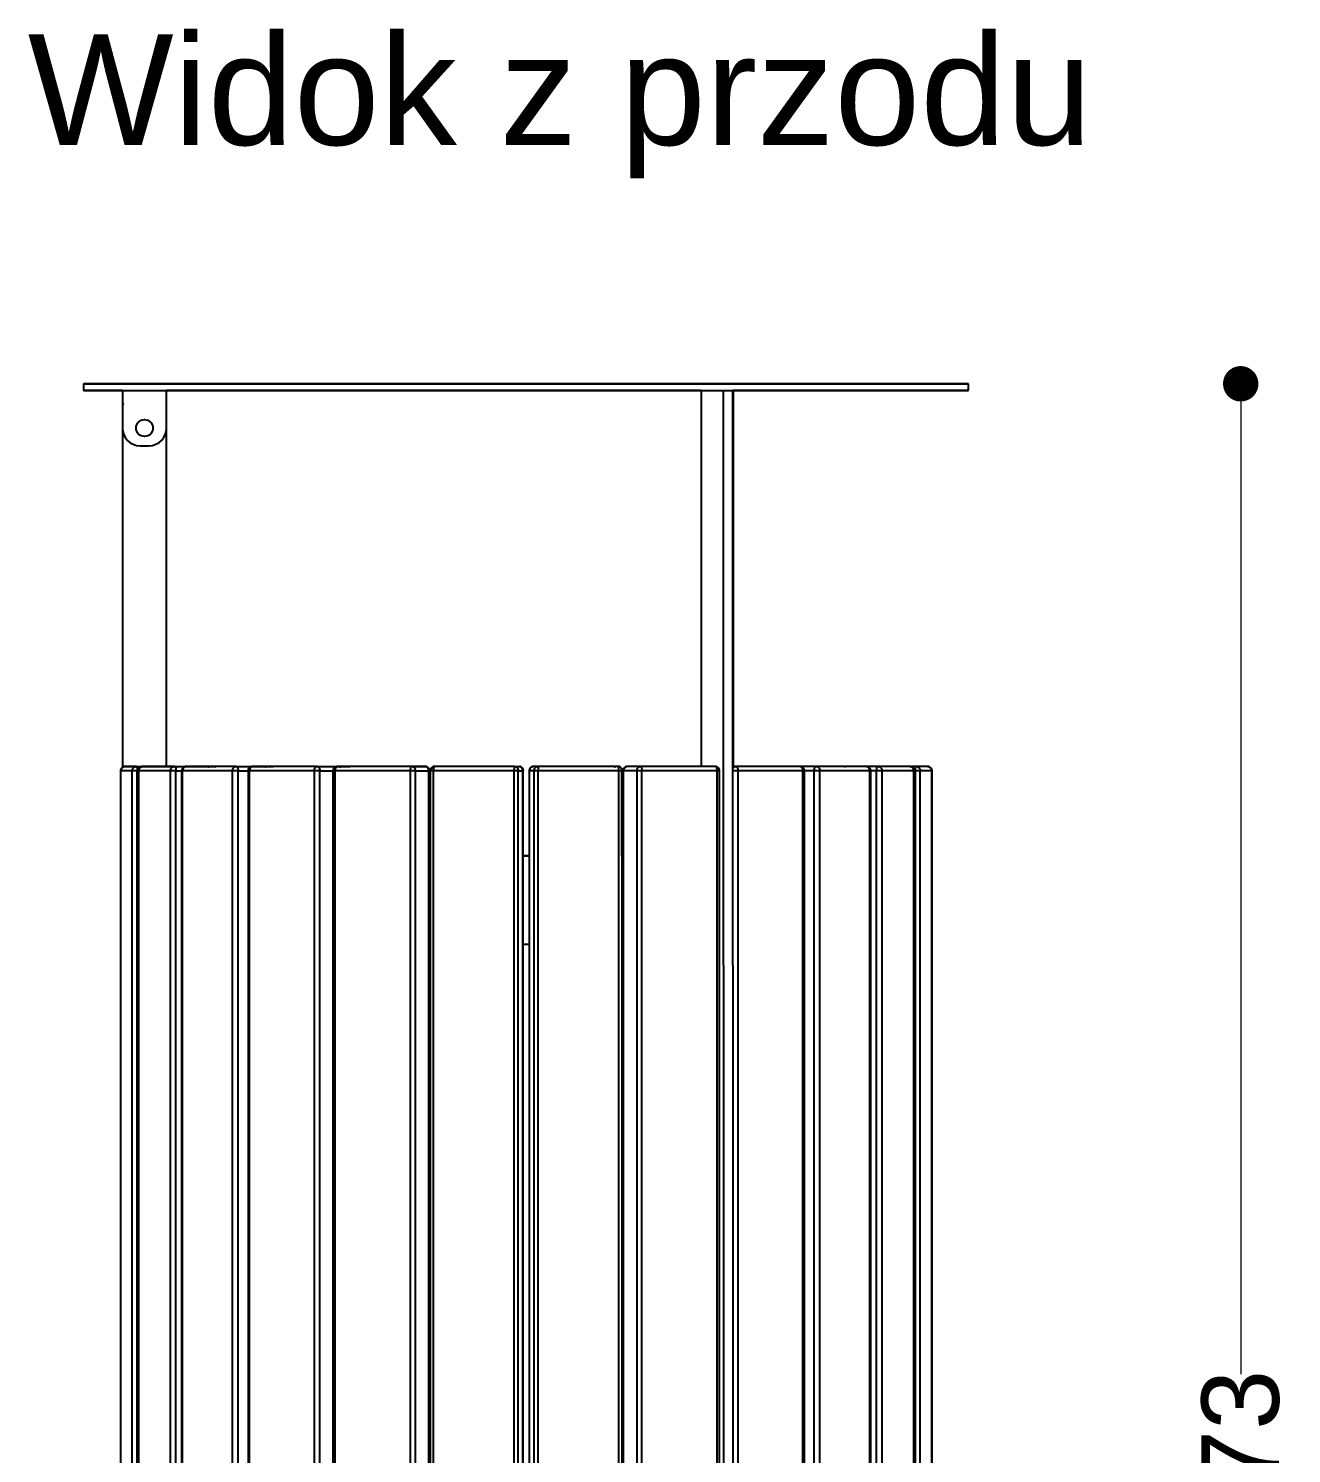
# Model space of a CAD drawing. Header units: millimetres. Extents: x 10366 to 13995, y 24552 to 29685.
# Drawn here: x 11077 to 11648, y 27432 to 28076 of the extents above; entities that cross this region are included whole.
import ezdxf

# ---------------------------------------------------------------- set-up
doc = ezdxf.new("R2010")
doc.units = ezdxf.units.MM
doc.header["$LTSCALE"] = 3
doc.layers.add('Default', color=7, linetype='Continuous')
doc.styles.get("Standard").update_dxf_attribs({"font": 'arial.ttf'})
doc.dimstyles.new('MATEUSZ', dxfattribs={"dimtxt": 35, "dimasz": 16, "dimexe": 0.18, "dimexo": 0.0625, "dimgap": 0.09, "dimtad": 0, "dimdec": 0, "dimdsep": 46, "dimtxsty": 'Standard', "dimblk": 'DOT', "dimcen": 0.09, "dimse1": 1, "dimse2": 1, "dimadec": 0, "dimazin": 0, "dimtfac": 1, "dimtdec": 0, "dimtofl": 0, "dimtmove": 0, "dimatfit": 3, "dimfxl": 1, "dimtolj": 1, "dimtzin": 0, "dimlwd": 9, "dimlwe": 9, "dimarcsym": 0})

# ---------------------------------------------------------------- blocks, each defined once
blk = doc.blocks.new('_Dot')
at = {"color": 0, "linetype": 'ByBlock', "lineweight": -2}
blk.add_line((-0.5, 0), (-1, 0), dxfattribs=at)
at = {"color": 0, "linetype": 'ByBlock', "const_width": 0.5}
blk.add_lwpolyline([(-0.25, 0, 1), (0.25, 0, 1)], format="xyb", close=True, dxfattribs=at)
blk = doc.blocks.new('*D22')
at = {"color": 0, "lineweight": 9, "transparency": 16777216}
for p, q in [((11117.63, 26810.55), (11262.13, 26810.55)), ((11485.43, 26810.55), (11340.93, 26810.55))]:
    blk.add_line(p, q, dxfattribs=at)
at = {"layer": 'Defpoints', "color": 0, "transparency": 16777216}
for p in [(11101.63, 27915.36), (11501.43, 27915.36), (11501.43, 26810.55)]:
    blk.add_point(p, dxfattribs=at)
at = {"color": 0, "lineweight": 9, "transparency": 16777216, "xscale": 16, "yscale": 16, "zscale": 16, "rotation": 180}
blk.add_blockref('_Dot', (11101.63, 26810.55), dxfattribs=at)
at = {"color": 0, "lineweight": 9, "transparency": 16777216, "xscale": 16, "yscale": 16, "zscale": 16}
blk.add_blockref('_Dot', (11501.43, 26810.55), dxfattribs=at)
at = {"color": 0, "transparency": 16777216, "insert": (11301.53, 26810.55), "char_height": 35, "attachment_point": 5}
blk.add_mtext('\\A1;400', dxfattribs=at)
blk = doc.blocks.new('*D23')
at = {"color": 0, "lineweight": 9, "transparency": 16777216}
for p, q in [((11624.8, 27899.36), (11624.8, 27467.61)), ((11624.8, 26958.36), (11624.8, 27390.1))]:
    blk.add_line(p, q, dxfattribs=at)
at = {"layer": 'Defpoints', "color": 0, "transparency": 16777216}
for p in [(11501.63, 27915.36), (11426.69, 26942.36), (11624.8, 26942.36)]:
    blk.add_point(p, dxfattribs=at)
at = {"color": 0, "lineweight": 9, "transparency": 16777216, "xscale": 16, "yscale": 16, "zscale": 16}
for p, rotation in [((11624.8, 27915.36), 90), ((11624.8, 26942.36), 270)]:
    blk.add_blockref('_Dot', p, dxfattribs=dict(at, rotation=rotation))
at = {"color": 0, "transparency": 16777216, "insert": (11624.8, 27428.86), "char_height": 35, "attachment_point": 5, "rotation": 90}
blk.add_mtext('\\A1;973', dxfattribs=at)

msp = doc.modelspace()

# ---------------------------------------------------------------- linework, layer by layer
at = {"layer": 'Default'}
for p, q in [((11101.63, 27912.36), (11101.63, 27915.36)), ((11501.63, 27912.36), (11501.63, 27915.36)), ((11119.02, 27912.36), (11119.02, 27895.36)), ((11139.02, 27895.36), (11139.02, 27912.36)), ((11139.02, 27742.36), (11139.02, 27912.36)), ((11380.83, 27912.36), (11380.83, 27742.36)), ((11390.83, 27652.36), (11390.83, 27912.36)), ((11395.16, 27652.36), (11395.16, 27912.36)), ((11395.37, 27742.32), (11395.37, 27912.36)), ((11119.02, 27904.36), (11119.02, 27741.91)), ((11127.02, 27887.36), (11131.02, 27887.36)), ((11118.27, 27144.36), (11118.27, 27740.36)), ((11118.28, 27144.36), (11118.28, 27740.36)), ((11123.48, 27740.36), (11118.28, 27740.36)), ((11125.46, 27742.36), (11120.26, 27742.36)), ((11120.26, 27742.36), (11136.1, 27742.36)), ((11123.48, 27144.36), (11123.48, 27740.36)), ((11125.46, 27742.36), (11141.3, 27742.36)), ((11125.69, 27144.36), (11125.69, 27740.36)), ((11125.69, 27740.36), (11126.52, 27740.36)), ((11126.28, 27144.36), (11126.28, 27740.36)), ((11126.39, 27144.36), (11126.39, 27740.36)), ((11140.77, 27740.36), (11126.39, 27740.36)), ((11128.23, 27742.36), (11142.95, 27742.36)), ((11142.61, 27742.36), (11128.23, 27742.36)), ((11140.77, 27144.36), (11140.77, 27740.36)), ((11142.61, 27742.36), (11157.33, 27742.36)), ((11143.23, 27740.36), (11146.35, 27740.36)), ((11143.23, 27144.36), (11143.23, 27740.36)), ((11145.97, 27144.36), (11145.97, 27740.36)), ((11146.25, 27144.36), (11146.25, 27740.36)), ((11168.85, 27740.36), (11146.25, 27740.36)), ((11147.83, 27742.36), (11160.46, 27742.36)), ((11170.43, 27742.36), (11147.83, 27742.36)), ((11168.85, 27144.36), (11168.85, 27740.36)), ((11170.43, 27742.36), (11183.06, 27742.36)), ((11171.41, 27740.36), (11176.55, 27740.36)), ((11171.41, 27144.36), (11171.41, 27740.36)), ((11176, 27144.36), (11176, 27740.36)), ((11176.55, 27144.36), (11176.55, 27740.36)), ((11205.85, 27740.36), (11176.55, 27740.36)), ((11177.76, 27742.36), (11187.44, 27742.36)), ((11207.06, 27742.36), (11177.76, 27742.36)), ((11205.85, 27144.36), (11205.85, 27740.36)), ((11207.06, 27742.36), (11216.74, 27742.36)), ((11208.34, 27740.36), (11214.7, 27740.36)), ((11208.34, 27144.36), (11208.34, 27740.36)), ((11214.35, 27144.36), (11214.35, 27740.36)), ((11215.25, 27144.36), (11215.25, 27740.36)), ((11249.29, 27740.36), (11215.25, 27740.36)), ((11216.01, 27742.36), (11222.09, 27742.36)), ((11250.05, 27742.36), (11216.01, 27742.36)), ((11256.13, 27742.36), (11222.09, 27742.36)), ((11249.29, 27144.36), (11249.29, 27740.36)), ((11250.05, 27742.36), (11256.13, 27742.36)), ((11251.53, 27740.36), (11257.61, 27740.36)), ((11251.53, 27144.36), (11251.53, 27740.36)), ((11257.61, 27144.36), (11257.61, 27740.36)), ((11257.79, 27740.36), (11257.79, 27144.36)), ((11258.4, 27144.36), (11258.4, 27740.36)), ((11296.24, 27740.36), (11259.75, 27740.36)), ((11259.75, 27144.36), (11259.75, 27740.36)), ((11296.5, 27742.36), (11260.01, 27742.36)), ((11296.24, 27144.36), (11296.24, 27740.36)), ((11296.5, 27742.36), (11298.57, 27742.36)), ((11298.09, 27740.36), (11300.16, 27740.36)), ((11298.09, 27144.36), (11298.09, 27740.36)), ((11300.16, 27144.36), (11300.16, 27740.36)), ((11300.18, 27740.36), (11300.18, 27144.36)), ((11303.13, 27144.36), (11303.13, 27740.36)), ((11303.15, 27144.36), (11303.15, 27740.36)), ((11305.22, 27740.36), (11303.15, 27740.36)), ((11303.2, 27701.88), (11303.2, 27740.36)), ((11306.81, 27742.36), (11304.74, 27742.36)), ((11341.23, 27742.36), (11304.74, 27742.36)), ((11305.22, 27144.36), (11305.22, 27740.36)), ((11343.3, 27742.36), (11306.81, 27742.36)), ((11307.07, 27144.36), (11307.07, 27740.36)), ((11343.56, 27740.36), (11307.07, 27740.36)), ((11343.56, 27144.36), (11343.56, 27740.36)), ((11344.91, 27740.36), (11344.91, 27144.36)), ((11344.96, 27701.88), (11344.96, 27740.36)), ((11344.98, 27740.36), (11344.98, 27701.69)), ((11345.52, 27144.36), (11345.52, 27740.36)), ((11351.78, 27740.36), (11345.71, 27740.36)), ((11345.71, 27144.36), (11345.71, 27740.36)), ((11381.23, 27742.36), (11347.19, 27742.36)), ((11353.26, 27742.36), (11347.19, 27742.36)), ((11351.78, 27144.36), (11351.78, 27740.36)), ((11387.3, 27742.36), (11353.26, 27742.36)), ((11388.06, 27740.36), (11354.02, 27740.36)), ((11354.02, 27144.36), (11354.02, 27740.36)), ((11387.3, 27742.36), (11381.23, 27742.36)), ((11388.06, 27144.36), (11388.06, 27740.36)), ((11388.97, 27740.36), (11388.97, 27144.36)), ((11396.25, 27742.36), (11395.16, 27742.36)), ((11425.57, 27742.36), (11396.25, 27742.36)), ((11397.46, 27144.36), (11397.46, 27740.36)), ((11426.78, 27740.36), (11397.46, 27740.36)), ((11425.57, 27742.36), (11415.89, 27742.36)), ((11432.9, 27742.36), (11420.28, 27742.36)), ((11426.78, 27144.36), (11426.78, 27740.36)), ((11431.92, 27740.36), (11427.08, 27740.36)), ((11427.32, 27740.36), (11427.32, 27144.36)), ((11431.92, 27144.36), (11431.92, 27740.36)), ((11455.51, 27742.36), (11432.9, 27742.36)), ((11434.48, 27144.36), (11434.48, 27740.36)), ((11457.09, 27740.36), (11434.48, 27740.36)), ((11455.51, 27742.36), (11442.89, 27742.36)), ((11460.74, 27742.36), (11446.02, 27742.36)), ((11457.09, 27144.36), (11457.09, 27740.36)), ((11460.11, 27740.36), (11457.09, 27740.36)), ((11457.37, 27740.36), (11457.37, 27144.36)), ((11460.11, 27144.36), (11460.11, 27740.36)), ((11475.14, 27742.36), (11460.41, 27742.36)), ((11475.14, 27742.36), (11460.74, 27742.36)), ((11477.91, 27742.36), (11462.07, 27742.36)), ((11462.58, 27144.36), (11462.58, 27740.36)), ((11476.98, 27740.36), (11462.58, 27740.36)), ((11483.12, 27742.36), (11467.28, 27742.36)), ((11477.68, 27740.36), (11476.75, 27740.36)), ((11476.98, 27144.36), (11476.98, 27740.36)), ((11477.08, 27740.36), (11477.08, 27144.36)), ((11477.68, 27144.36), (11477.68, 27740.36)), ((11483.12, 27742.36), (11477.91, 27742.36)), ((11479.89, 27144.36), (11479.89, 27740.36)), ((11485.1, 27740.36), (11479.89, 27740.36)), ((11485.1, 27144.36), (11485.1, 27740.36)), ((11485.11, 27740.36), (11485.11, 27144.36)), ((11390.83, 27652.36), (11390.83, 27142.36)), ((11395.16, 27652.36), (11395.16, 27142.36))]:
    msp.add_line(p, q, dxfattribs=at)
msp.add_polyline3d([(11501.63, 27915.36, 0), (11501.63, 27915.36, 0), (11501.63, 27915.36, 0), (11501.63, 27915.36, 0), (11501.63, 27915.36, 0), (11501.63, 27915.36, 0), (11501.63, 27915.36, 0), (11501.63, 27915.36, 0), (11501.63, 27915.36, 0), (11501.61, 27915.36, 0), (11501.55, 27915.36, 0), (11501.29, 27915.36, 0), (11500.23, 27915.36, 0), (11495.8, 27915.36, 0), (11476.98, 27915.36, 0), (11131.88, 27915.36, 0), (11102.55, 27915.36, 0), (11101.81, 27915.36, 0), (11101.66, 27915.36, 0), (11101.64, 27915.36, 0), (11101.63, 27915.36, 0), (11101.63, 27915.36, 0), (11101.63, 27915.36, 0), (11101.63, 27915.36, 0), (11101.63, 27915.36, 0), (11101.63, 27915.36, 0), (11101.63, 27915.36, 0), (11101.63, 27915.36, 0), (11101.64, 27915.36, 0), (11101.64, 27915.36, 0), (11101.64, 27915.36, 0), (11101.66, 27915.36, 0), (11101.72, 27915.36, 0), (11101.98, 27915.36, 0), (11103.04, 27915.36, 0), (11107.47, 27915.36, 0), (11126.29, 27915.36, 0), (11296.81, 27915.36, 0), (11441.05, 27915.36, 0), (11487.09, 27915.36, 0), (11498.18, 27915.36, 0), (11500.8, 27915.36, 0), (11501.43, 27915.36, 0), (11501.58, 27915.36, 0), (11501.62, 27915.36, 0), (11501.63, 27915.36, 0), (11501.63, 27915.36, 0), (11501.63, 27915.36, 0), (11501.63, 27915.36, 0), (11501.63, 27915.36, 0), (11501.63, 27915.36, 0), (11501.63, 27915.36, 0), (11501.63, 27915.36, 0)], close=True, dxfattribs=at)
for points in [[(11119.02, 27912.36, 0), (11105.53, 27912.36, 0), (11102.47, 27912.36, 0), (11101.79, 27912.36, 0), (11101.66, 27912.36, 0), (11101.64, 27912.36, 0), (11101.63, 27912.36, 0), (11101.63, 27912.36, 0), (11101.63, 27912.36, 0), (11101.63, 27912.36, 0), (11101.63, 27912.36, 0), (11101.63, 27912.36, 0), (11101.63, 27912.36, 0), (11101.63, 27912.36, 0), (11101.63, 27912.36, 0), (11101.64, 27912.36, 0), (11101.64, 27912.36, 0), (11101.64, 27912.36, 0), (11101.66, 27912.36, 0), (11101.74, 27912.36, 0), (11102.08, 27912.36, 0), (11103.46, 27912.36, 0), (11109.27, 27912.36, 0), (11133.89, 27912.36, 0), (11501.63, 27912.36, 0)], [(11380.83, 27912.36, 0), (11139.02, 27912.36, 0)], [(11501.63, 27912.36, 0), (11501.63, 27912.36, 0), (11501.63, 27912.36, 0), (11501.63, 27912.36, 0), (11501.63, 27912.36, 0), (11501.63, 27912.36, 0), (11501.63, 27912.36, 0), (11501.63, 27912.36, 0), (11501.63, 27912.36, 0), (11501.63, 27912.36, 0), (11501.63, 27912.36, 0), (11501.63, 27912.36, 0), (11501.6, 27912.36, 0), (11501.48, 27912.36, 0), (11500.99, 27912.36, 0), (11498.99, 27912.36, 0), (11490.53, 27912.36, 0), (11454.96, 27912.36, 0), (11395.16, 27912.36, 0)], [(11118.27, 27740.36, 0), (11118.28, 27740.55, 0), (11118.31, 27740.73, 0), (11118.35, 27740.91, 0), (11118.41, 27741.1, 0), (11118.49, 27741.27, 0), (11118.59, 27741.43, 0), (11118.7, 27741.59, 0), (11118.83, 27741.74, 0), (11118.97, 27741.88, 0), (11119.13, 27742, 0), (11119.3, 27742.11, 0), (11119.48, 27742.2, 0), (11119.67, 27742.26, 0), (11119.86, 27742.32, 0), (11120.06, 27742.35, 0), (11120.26, 27742.36, 0)], [(11120.26, 27742.36, 0), (11120.09, 27742.35, 0), (11119.9, 27742.32, 0), (11119.72, 27742.28, 0), (11119.54, 27742.22, 0), (11119.36, 27742.13, 0), (11119.18, 27742.03, 0), (11119.02, 27741.91, 0), (11118.86, 27741.77, 0), (11118.73, 27741.62, 0), (11118.61, 27741.45, 0), (11118.51, 27741.27, 0), (11118.42, 27741.09, 0), (11118.36, 27740.91, 0), (11118.32, 27740.72, 0), (11118.29, 27740.54, 0), (11118.28, 27740.36, 0)], [(11118.66, 27741.52, 0), (11118.88, 27741.79, 0), (11119.01, 27741.9, 0), (11119.15, 27742.01, 0)], [(11123.48, 27740.36, 0), (11123.49, 27740.54, 0), (11123.51, 27740.72, 0), (11123.56, 27740.91, 0), (11123.62, 27741.09, 0), (11123.7, 27741.27, 0), (11123.8, 27741.45, 0), (11123.92, 27741.62, 0), (11124.06, 27741.77, 0), (11124.21, 27741.91, 0), (11124.38, 27742.03, 0), (11124.55, 27742.13, 0), (11124.73, 27742.22, 0), (11124.92, 27742.28, 0), (11125.1, 27742.32, 0), (11125.28, 27742.35, 0), (11125.46, 27742.36, 0)], [(11125.69, 27740.36, 0), (11123.48, 27740.36, 0)], [(11125.46, 27742.36, 0), (11125.46, 27742.36, 0), (11125.47, 27742.36, 0), (11125.47, 27742.36, 0), (11125.47, 27742.35, 0), (11125.48, 27742.35, 0), (11125.48, 27742.35, 0), (11125.49, 27742.34, 0), (11125.49, 27742.34, 0), (11125.5, 27742.32, 0), (11125.51, 27742.3, 0), (11125.53, 27742.25, 0), (11125.57, 27742.08, 0), (11125.64, 27741.54, 0), (11125.69, 27740.36, 0)], [(11126.28, 27740.36, 0), (11126.29, 27740.54, 0), (11126.31, 27740.72, 0), (11126.36, 27740.91, 0), (11126.42, 27741.09, 0), (11126.49, 27741.26, 0), (11126.58, 27741.43, 0), (11126.69, 27741.59, 0), (11126.82, 27741.74, 0), (11126.96, 27741.87, 0), (11127.11, 27741.99, 0), (11127.28, 27742.1, 0), (11127.46, 27742.19, 0), (11127.64, 27742.26, 0), (11127.83, 27742.31, 0), (11128.03, 27742.35, 0), (11128.23, 27742.36, 0)], [(11128.23, 27742.36, 0), (11128.06, 27742.35, 0), (11127.89, 27742.32, 0), (11127.72, 27742.28, 0), (11127.55, 27742.22, 0), (11127.38, 27742.13, 0), (11127.22, 27742.03, 0), (11127.07, 27741.91, 0), (11126.92, 27741.77, 0), (11126.8, 27741.62, 0), (11126.69, 27741.45, 0), (11126.59, 27741.27, 0), (11126.51, 27741.09, 0), (11126.46, 27740.91, 0), (11126.42, 27740.72, 0), (11126.39, 27740.36, 0)], [(11140.77, 27740.36, 0), (11140.8, 27740.72, 0), (11140.84, 27740.91, 0), (11140.9, 27741.09, 0), (11140.97, 27741.27, 0), (11141.07, 27741.45, 0), (11141.18, 27741.62, 0), (11141.3, 27741.77, 0), (11141.45, 27741.91, 0), (11141.6, 27742.03, 0), (11141.76, 27742.13, 0), (11141.93, 27742.22, 0), (11142.1, 27742.28, 0), (11142.27, 27742.32, 0), (11142.44, 27742.35, 0), (11142.61, 27742.36, 0)], [(11143.23, 27740.36, 0), (11140.77, 27740.36, 0)], [(11141.3, 27742.36, 0), (11141.47, 27742.35, 0), (11141.64, 27742.33, 0), (11141.98, 27742.24, 0)], [(11141.32, 27742.36, 0), (11141.66, 27742.33, 0), (11141.99, 27742.24, 0)], [(11142.61, 27742.36, 0), (11142.63, 27742.35, 0), (11142.66, 27742.35, 0), (11142.69, 27742.34, 0), (11142.72, 27742.32, 0), (11142.75, 27742.3, 0), (11142.78, 27742.28, 0), (11142.84, 27742.22, 0), (11142.89, 27742.13, 0), (11142.95, 27742.03, 0), (11143.05, 27741.77, 0), (11143.13, 27741.45, 0), (11143.19, 27741.09, 0), (11143.23, 27740.36, 0)], [(11142.97, 27742.36, 0), (11143.15, 27742.35, 0), (11143.33, 27742.32, 0), (11143.51, 27742.27, 0), (11143.69, 27742.2, 0)], [(11145.97, 27740.36, 0), (11146, 27740.72, 0), (11146.1, 27741.08, 0), (11146.16, 27741.25, 0), (11146.25, 27741.41, 0), (11146.35, 27741.57, 0), (11146.47, 27741.72, 0), (11146.6, 27741.86, 0), (11146.75, 27741.98, 0), (11146.91, 27742.09, 0), (11147.08, 27742.19, 0), (11147.26, 27742.26, 0), (11147.45, 27742.31, 0), (11147.64, 27742.34, 0), (11147.83, 27742.36, 0)], [(11147.83, 27742.36, 0), (11147.69, 27742.35, 0), (11147.54, 27742.32, 0), (11147.4, 27742.28, 0), (11147.25, 27742.22, 0), (11147.11, 27742.13, 0), (11146.97, 27742.03, 0), (11146.84, 27741.91, 0), (11146.71, 27741.77, 0), (11146.6, 27741.62, 0), (11146.51, 27741.45, 0), (11146.43, 27741.27, 0), (11146.31, 27740.91, 0), (11146.27, 27740.63, 0), (11146.25, 27740.36, 0)], [(11157.33, 27742.36, 0), (11157.54, 27742.34, 0), (11157.74, 27742.31, 0), (11157.93, 27742.26, 0), (11158.12, 27742.18, 0)], [(11157.37, 27742.36, 0), (11157.57, 27742.35, 0), (11157.76, 27742.32, 0), (11157.95, 27742.27, 0), (11158.13, 27742.2, 0)], [(11160.5, 27742.36, 0), (11160.67, 27742.34, 0), (11160.84, 27742.31, 0), (11161.02, 27742.24, 0), (11161.19, 27742.15, 0)], [(11168.85, 27740.36, 0), (11168.88, 27740.72, 0), (11168.96, 27741.09, 0), (11169.11, 27741.45, 0), (11169.2, 27741.62, 0), (11169.31, 27741.77, 0), (11169.44, 27741.91, 0), (11169.57, 27742.03, 0), (11169.71, 27742.13, 0), (11169.85, 27742.22, 0), (11170, 27742.28, 0), (11170.14, 27742.32, 0), (11170.29, 27742.35, 0), (11170.43, 27742.36, 0)], [(11171.41, 27740.36, 0), (11168.85, 27740.36, 0)], [(11170.43, 27742.36, 0), (11170.47, 27742.35, 0), (11170.52, 27742.35, 0), (11170.56, 27742.34, 0), (11170.61, 27742.32, 0), (11170.7, 27742.28, 0), (11170.79, 27742.22, 0), (11170.88, 27742.13, 0), (11170.97, 27742.03, 0), (11171.05, 27741.91, 0), (11171.12, 27741.77, 0), (11171.25, 27741.45, 0), (11171.34, 27741.09, 0), (11171.4, 27740.72, 0), (11171.41, 27740.36, 0)], [(11176, 27740.36, 0), (11176.03, 27740.72, 0), (11176.12, 27741.07, 0), (11176.26, 27741.4, 0), (11176.36, 27741.56, 0), (11176.47, 27741.71, 0), (11176.59, 27741.84, 0), (11176.72, 27741.97, 0), (11176.87, 27742.08, 0), (11177.04, 27742.18, 0), (11177.21, 27742.25, 0), (11177.39, 27742.31, 0), (11177.57, 27742.34, 0), (11177.76, 27742.36, 0)], [(11176.55, 27740.36, 0), (11176, 27740.36, 0), (11176, 27740.36, 0), (11176, 27740.36, 0), (11176, 27740.36, 0), (11176, 27740.36, 0), (11176, 27740.36, 0), (11176, 27740.36, 0), (11176, 27740.36, 0), (11176, 27740.36, 0), (11176, 27740.36, 0), (11176, 27740.36, 0), (11176, 27740.36, 0), (11176, 27740.36, 0), (11176, 27740.36, 0), (11176, 27740.36, 0), (11176, 27740.36, 0), (11176, 27740.36, 0), (11176, 27740.36, 0), (11176, 27740.36, 0), (11176, 27740.36, 0), (11176.01, 27740.36, 0), (11176.02, 27740.36, 0), (11176.06, 27740.36, 0), (11176.49, 27740.36, 0)], [(11177.76, 27742.36, 0), (11177.65, 27742.35, 0), (11177.54, 27742.32, 0), (11177.43, 27742.28, 0), (11177.32, 27742.22, 0), (11177.21, 27742.13, 0), (11177.1, 27742.03, 0), (11177, 27741.91, 0), (11176.91, 27741.77, 0), (11176.82, 27741.62, 0), (11176.69, 27741.27, 0), (11176.6, 27740.91, 0), (11176.55, 27740.36, 0)], [(11183.06, 27742.36, 0), (11183.28, 27742.34, 0), (11183.49, 27742.3, 0), (11183.7, 27742.23, 0), (11183.9, 27742.14, 0)], [(11183.11, 27742.36, 0), (11183.32, 27742.34, 0), (11183.52, 27742.31, 0), (11183.72, 27742.24, 0), (11183.91, 27742.16, 0)], [(11205.85, 27740.36, 0), (11205.87, 27740.72, 0), (11205.94, 27741.09, 0), (11206.05, 27741.45, 0), (11206.21, 27741.77, 0), (11206.3, 27741.91, 0), (11206.4, 27742.03, 0), (11206.51, 27742.13, 0), (11206.62, 27742.22, 0), (11206.73, 27742.28, 0), (11206.84, 27742.32, 0), (11206.95, 27742.35, 0), (11207.06, 27742.36, 0)], [(11208.34, 27740.36, 0), (11205.85, 27740.36, 0)], [(11207.06, 27742.36, 0), (11207.18, 27742.35, 0), (11207.3, 27742.32, 0), (11207.41, 27742.28, 0), (11207.53, 27742.22, 0), (11207.65, 27742.13, 0), (11207.76, 27742.03, 0), (11207.87, 27741.91, 0), (11207.96, 27741.77, 0), (11208.05, 27741.62, 0), (11208.19, 27741.27, 0), (11208.29, 27740.91, 0), (11208.33, 27740.63, 0), (11208.34, 27740.36, 0)], [(11214.35, 27740.36, 0), (11214.37, 27740.7, 0), (11214.44, 27741.03, 0), (11214.57, 27741.35, 0), (11214.65, 27741.51, 0), (11214.75, 27741.66, 0), (11214.86, 27741.8, 0), (11214.99, 27741.94, 0), (11215.13, 27742.05, 0), (11215.29, 27742.16, 0), (11215.46, 27742.24, 0), (11215.64, 27742.31, 0), (11215.82, 27742.34, 0), (11216.01, 27742.36, 0)], [(11215.25, 27740.36, 0), (11214.43, 27740.36, 0), (11214.36, 27740.36, 0), (11214.35, 27740.36, 0), (11214.35, 27740.36, 0), (11214.35, 27740.36, 0), (11214.35, 27740.36, 0), (11214.35, 27740.36, 0), (11214.35, 27740.36, 0), (11214.35, 27740.36, 0), (11214.35, 27740.36, 0), (11214.35, 27740.36, 0), (11214.35, 27740.36, 0), (11214.35, 27740.36, 0), (11214.35, 27740.36, 0), (11214.35, 27740.36, 0), (11214.35, 27740.36, 0), (11214.35, 27740.36, 0), (11214.35, 27740.36, 0), (11214.35, 27740.36, 0), (11214.35, 27740.36, 0), (11214.36, 27740.36, 0), (11214.4, 27740.36, 0), (11214.53, 27740.36, 0)], [(11216.01, 27742.36, 0), (11215.98, 27742.35, 0), (11215.94, 27742.35, 0), (11215.91, 27742.34, 0), (11215.87, 27742.32, 0), (11215.84, 27742.3, 0), (11215.8, 27742.28, 0), (11215.73, 27742.22, 0), (11215.66, 27742.13, 0), (11215.59, 27742.03, 0), (11215.53, 27741.91, 0), (11215.42, 27741.62, 0), (11215.33, 27741.27, 0), (11215.28, 27740.91, 0), (11215.25, 27740.36, 0)], [(11216.74, 27742.36, 0), (11216.92, 27742.35, 0), (11217.1, 27742.32, 0), (11217.27, 27742.26, 0), (11217.44, 27742.19, 0)], [(11216.81, 27742.36, 0), (11217.01, 27742.34, 0), (11217.22, 27742.3, 0), (11217.41, 27742.23, 0), (11217.6, 27742.14, 0)], [(11249.29, 27740.36, 0), (11249.34, 27741.09, 0), (11249.41, 27741.45, 0), (11249.51, 27741.77, 0), (11249.63, 27742.03, 0), (11249.7, 27742.13, 0), (11249.77, 27742.22, 0), (11249.84, 27742.28, 0), (11249.87, 27742.3, 0), (11249.91, 27742.32, 0), (11249.94, 27742.34, 0), (11249.98, 27742.35, 0), (11250.01, 27742.35, 0), (11250.05, 27742.36, 0)], [(11251.53, 27740.36, 0), (11250.56, 27740.36, 0), (11249.29, 27740.36, 0)], [(11250.05, 27742.36, 0), (11250.18, 27742.35, 0), (11250.32, 27742.32, 0), (11250.46, 27742.28, 0), (11250.59, 27742.22, 0), (11250.73, 27742.13, 0), (11250.86, 27742.03, 0), (11250.98, 27741.91, 0), (11251.09, 27741.77, 0), (11251.2, 27741.62, 0), (11251.29, 27741.45, 0), (11251.42, 27741.09, 0), (11251.5, 27740.72, 0), (11251.53, 27740.36, 0)], [(11257.61, 27740.36, 0), (11257.58, 27740.72, 0), (11257.51, 27741.09, 0), (11257.37, 27741.45, 0), (11257.28, 27741.62, 0), (11257.18, 27741.77, 0), (11257.06, 27741.91, 0), (11256.94, 27742.03, 0), (11256.81, 27742.13, 0), (11256.67, 27742.22, 0), (11256.54, 27742.28, 0), (11256.4, 27742.32, 0), (11256.26, 27742.35, 0), (11256.13, 27742.36, 0)], [(11256.13, 27742.36, 0), (11256.3, 27742.35, 0), (11256.46, 27742.32, 0), (11256.62, 27742.27, 0), (11256.78, 27742.2, 0), (11256.92, 27742.11, 0), (11257.06, 27742.01, 0), (11257.19, 27741.89, 0), (11257.31, 27741.76, 0), (11257.42, 27741.62, 0), (11257.51, 27741.46, 0), (11257.6, 27741.3, 0), (11257.72, 27740.93, 0), (11257.78, 27740.65, 0), (11257.79, 27740.36, 0)], [(11256.2, 27742.36, 0), (11256.38, 27742.34, 0), (11256.56, 27742.31, 0), (11256.74, 27742.25, 0), (11256.9, 27742.17, 0), (11257.06, 27742.07, 0), (11257.2, 27741.96, 0), (11257.33, 27741.83, 0), (11257.44, 27741.69, 0), (11257.54, 27741.54, 0), (11257.7, 27741.21, 0), (11257.81, 27740.88, 0), (11257.85, 27740.62, 0), (11257.86, 27740.36, 0)], [(11258.4, 27740.36, 0), (11258.42, 27740.67, 0), (11258.48, 27740.97, 0), (11258.59, 27741.3, 0), (11258.67, 27741.46, 0), (11258.76, 27741.62, 0), (11258.87, 27741.76, 0), (11258.99, 27741.9, 0), (11259.13, 27742.03, 0), (11259.29, 27742.14, 0), (11259.45, 27742.23, 0), (11259.63, 27742.3, 0), (11259.82, 27742.34, 0), (11260.01, 27742.36, 0)], [(11259.75, 27740.36, 0), (11258.7, 27740.36, 0), (11258.44, 27740.36, 0), (11258.4, 27740.36, 0), (11258.4, 27740.36, 0), (11258.4, 27740.36, 0), (11258.4, 27740.36, 0), (11258.4, 27740.36, 0), (11258.4, 27740.36, 0), (11258.4, 27740.36, 0), (11258.4, 27740.36, 0), (11258.4, 27740.36, 0), (11258.4, 27740.36, 0), (11258.4, 27740.36, 0), (11258.4, 27740.36, 0), (11258.4, 27740.36, 0), (11258.4, 27740.36, 0), (11258.4, 27740.36, 0), (11258.4, 27740.36, 0), (11258.4, 27740.36, 0), (11258.4, 27740.36, 0), (11258.41, 27740.36, 0), (11258.42, 27740.36, 0)], [(11258.42, 27740.36, 0), (11258.46, 27740.76, 0), (11258.5, 27740.97, 0), (11258.56, 27741.17, 0)], [(11258.48, 27740.36, 0), (11258.51, 27740.72, 0), (11258.59, 27741.08, 0), (11258.73, 27741.42, 0), (11258.81, 27741.57, 0), (11258.91, 27741.72, 0), (11259.02, 27741.85, 0), (11259.15, 27741.98, 0), (11259.28, 27742.09, 0), (11259.43, 27742.18, 0), (11259.58, 27742.26, 0), (11259.75, 27742.31, 0), (11259.92, 27742.34, 0), (11260.09, 27742.36, 0)], [(11260.09, 27742.36, 0), (11259.95, 27742.35, 0), (11259.8, 27742.32, 0), (11259.65, 27742.28, 0), (11259.5, 27742.22, 0), (11259.36, 27742.13, 0), (11259.22, 27742.03, 0), (11259.09, 27741.91, 0), (11258.97, 27741.77, 0), (11258.86, 27741.62, 0), (11258.76, 27741.45, 0), (11258.68, 27741.27, 0), (11258.56, 27740.91, 0), (11258.52, 27740.63, 0), (11258.5, 27740.36, 0)], [(11260.01, 27742.36, 0), (11260, 27742.36, 0), (11260, 27742.35, 0), (11259.99, 27742.35, 0), (11259.99, 27742.35, 0), (11259.98, 27742.34, 0), (11259.97, 27742.34, 0), (11259.96, 27742.32, 0), (11259.95, 27742.3, 0), (11259.93, 27742.25, 0), (11259.88, 27742.08, 0), (11259.8, 27741.54, 0), (11259.75, 27740.36, 0)], [(11296.24, 27740.36, 0), (11296.32, 27741.77, 0), (11296.36, 27742.03, 0), (11296.4, 27742.22, 0), (11296.43, 27742.28, 0), (11296.44, 27742.3, 0), (11296.45, 27742.32, 0), (11296.46, 27742.34, 0), (11296.47, 27742.34, 0), (11296.48, 27742.35, 0), (11296.48, 27742.35, 0), (11296.49, 27742.35, 0), (11296.49, 27742.36, 0), (11296.5, 27742.36, 0)], [(11298.09, 27740.36, 0), (11298.01, 27740.36, 0), (11297.68, 27740.36, 0), (11296.24, 27740.36, 0)], [(11296.5, 27742.36, 0), (11296.64, 27742.35, 0), (11296.79, 27742.32, 0), (11296.94, 27742.28, 0), (11297.08, 27742.22, 0), (11297.23, 27742.13, 0), (11297.37, 27742.03, 0), (11297.5, 27741.91, 0), (11297.62, 27741.77, 0), (11297.73, 27741.62, 0), (11297.83, 27741.45, 0), (11297.91, 27741.27, 0), (11298.02, 27740.91, 0), (11298.07, 27740.63, 0), (11298.09, 27740.36, 0)], [(11300.16, 27740.36, 0), (11300.13, 27740.72, 0), (11300.05, 27741.09, 0), (11299.9, 27741.45, 0), (11299.81, 27741.62, 0), (11299.7, 27741.77, 0), (11299.57, 27741.91, 0), (11299.44, 27742.03, 0), (11299.3, 27742.13, 0), (11299.16, 27742.22, 0), (11299.01, 27742.28, 0), (11298.86, 27742.32, 0), (11298.72, 27742.35, 0), (11298.57, 27742.36, 0)], [(11298.57, 27742.36, 0), (11298.74, 27742.35, 0), (11298.9, 27742.32, 0), (11299.06, 27742.26, 0), (11299.2, 27742.2, 0), (11299.35, 27742.11, 0), (11299.48, 27742.01, 0), (11299.6, 27741.9, 0), (11299.71, 27741.77, 0), (11299.81, 27741.63, 0), (11299.98, 27741.32, 0), (11300.11, 27740.96, 0), (11300.16, 27740.66, 0), (11300.18, 27740.36, 0)], [(11298.65, 27742.36, 0), (11298.8, 27742.35, 0), (11298.96, 27742.32, 0), (11299.11, 27742.27, 0), (11299.27, 27742.2, 0)], [(11298.65, 27742.36, 0), (11298.83, 27742.34, 0), (11299.01, 27742.31, 0), (11299.18, 27742.24, 0), (11299.34, 27742.16, 0), (11299.49, 27742.06, 0), (11299.62, 27741.94, 0), (11299.75, 27741.81, 0), (11299.86, 27741.67, 0), (11299.95, 27741.52, 0), (11300.11, 27741.2, 0), (11300.2, 27740.87, 0), (11300.24, 27740.61, 0), (11300.26, 27740.36, 0)], [(11300.11, 27741.13, 0), (11300.2, 27740.74, 0), (11300.23, 27740.36, 0)], [(11303.13, 27740.36, 0), (11303.16, 27740.72, 0), (11303.24, 27741.08, 0), (11303.38, 27741.42, 0), (11303.46, 27741.57, 0), (11303.56, 27741.72, 0), (11303.67, 27741.85, 0), (11303.8, 27741.98, 0), (11303.93, 27742.09, 0), (11304.08, 27742.18, 0), (11304.24, 27742.26, 0), (11304.4, 27742.31, 0), (11304.57, 27742.34, 0), (11304.74, 27742.36, 0)], [(11304.74, 27742.36, 0), (11304.6, 27742.35, 0), (11304.45, 27742.32, 0), (11304.3, 27742.28, 0), (11304.15, 27742.22, 0), (11304.01, 27742.13, 0), (11303.87, 27742.03, 0), (11303.74, 27741.91, 0), (11303.62, 27741.77, 0), (11303.51, 27741.62, 0), (11303.41, 27741.45, 0), (11303.33, 27741.27, 0), (11303.21, 27740.91, 0), (11303.17, 27740.63, 0), (11303.15, 27740.36, 0)], [(11303.2, 27740.36, 0), (11303.22, 27740.67, 0), (11303.28, 27740.97, 0), (11303.39, 27741.3, 0), (11303.47, 27741.46, 0), (11303.56, 27741.62, 0), (11303.67, 27741.76, 0), (11303.79, 27741.9, 0), (11303.93, 27742.03, 0), (11304.09, 27742.14, 0), (11304.25, 27742.23, 0), (11304.43, 27742.3, 0), (11304.62, 27742.34, 0), (11304.81, 27742.36, 0)], [(11305.22, 27740.36, 0), (11305.25, 27740.72, 0), (11305.33, 27741.09, 0), (11305.48, 27741.45, 0), (11305.58, 27741.62, 0), (11305.69, 27741.77, 0), (11305.81, 27741.91, 0), (11305.94, 27742.03, 0), (11306.08, 27742.13, 0), (11306.22, 27742.22, 0), (11306.37, 27742.28, 0), (11306.52, 27742.32, 0), (11306.66, 27742.35, 0), (11306.81, 27742.36, 0)], [(11307.07, 27740.36, 0), (11305.22, 27740.36, 0)], [(11306.81, 27742.36, 0), (11306.81, 27742.36, 0), (11306.82, 27742.35, 0), (11306.82, 27742.35, 0), (11306.83, 27742.35, 0), (11306.84, 27742.34, 0), (11306.84, 27742.34, 0), (11306.85, 27742.32, 0), (11306.87, 27742.3, 0), (11306.89, 27742.25, 0), (11306.94, 27742.08, 0), (11307.02, 27741.54, 0), (11307.07, 27740.36, 0)], [(11341.3, 27742.36, 0), (11341.47, 27742.34, 0), (11341.64, 27742.31, 0), (11341.82, 27742.25, 0), (11341.99, 27742.16, 0)], [(11343.56, 27740.36, 0), (11343.48, 27741.77, 0), (11343.44, 27742.03, 0), (11343.39, 27742.22, 0), (11343.37, 27742.28, 0), (11343.36, 27742.3, 0), (11343.35, 27742.32, 0), (11343.33, 27742.34, 0), (11343.33, 27742.34, 0), (11343.32, 27742.35, 0), (11343.32, 27742.35, 0), (11343.31, 27742.35, 0), (11343.3, 27742.36, 0), (11343.3, 27742.36, 0)], [(11343.3, 27742.36, 0), (11343.45, 27742.35, 0), (11343.61, 27742.32, 0), (11343.77, 27742.26, 0), (11343.93, 27742.19, 0)], [(11343.3, 27742.36, 0), (11343.48, 27742.34, 0), (11343.66, 27742.31, 0), (11343.83, 27742.24, 0), (11343.99, 27742.16, 0), (11344.14, 27742.06, 0), (11344.28, 27741.94, 0), (11344.4, 27741.81, 0), (11344.51, 27741.67, 0), (11344.6, 27741.52, 0), (11344.76, 27741.2, 0), (11344.85, 27740.87, 0), (11344.89, 27740.61, 0), (11344.91, 27740.36, 0)], [(11344.96, 27740.36, 0), (11344.94, 27740.72, 0), (11344.85, 27741.09, 0), (11344.7, 27741.45, 0), (11344.61, 27741.62, 0), (11344.5, 27741.77, 0), (11344.38, 27741.91, 0), (11344.24, 27742.03, 0), (11344.1, 27742.13, 0), (11343.96, 27742.22, 0), (11343.81, 27742.28, 0), (11343.66, 27742.32, 0), (11343.52, 27742.35, 0), (11343.38, 27742.36, 0)], [(11343.38, 27742.36, 0), (11343.54, 27742.35, 0), (11343.7, 27742.32, 0), (11343.86, 27742.26, 0), (11344.01, 27742.2, 0), (11344.15, 27742.11, 0), (11344.28, 27742.01, 0), (11344.4, 27741.9, 0), (11344.51, 27741.77, 0), (11344.61, 27741.63, 0), (11344.78, 27741.32, 0), (11344.91, 27740.96, 0), (11344.96, 27740.66, 0), (11344.98, 27740.36, 0)], [(11344.88, 27740.36, 0), (11344.9, 27740.36, 0), (11344.9, 27740.36, 0), (11344.91, 27740.36, 0), (11344.91, 27740.36, 0), (11344.91, 27740.36, 0), (11344.91, 27740.36, 0), (11344.91, 27740.36, 0), (11344.91, 27740.36, 0), (11344.91, 27740.36, 0), (11344.91, 27740.36, 0), (11344.91, 27740.36, 0), (11344.91, 27740.36, 0), (11344.91, 27740.36, 0), (11344.91, 27740.36, 0), (11344.91, 27740.36, 0), (11344.91, 27740.36, 0), (11344.91, 27740.36, 0), (11344.91, 27740.36, 0), (11344.91, 27740.36, 0), (11344.9, 27740.36, 0), (11344.9, 27740.36, 0), (11344.89, 27740.36, 0), (11344.85, 27740.36, 0), (11344.69, 27740.36, 0), (11343.56, 27740.36, 0)], [(11345.52, 27740.36, 0), (11345.55, 27740.73, 0), (11345.64, 27741.09, 0), (11345.78, 27741.43, 0), (11345.88, 27741.59, 0), (11345.98, 27741.74, 0), (11346.1, 27741.87, 0), (11346.23, 27741.99, 0), (11346.37, 27742.1, 0), (11346.52, 27742.19, 0), (11346.68, 27742.26, 0), (11346.84, 27742.31, 0), (11347.01, 27742.35, 0), (11347.19, 27742.36, 0)], [(11347.19, 27742.36, 0), (11347.05, 27742.35, 0), (11346.92, 27742.32, 0), (11346.78, 27742.28, 0), (11346.64, 27742.22, 0), (11346.51, 27742.13, 0), (11346.38, 27742.03, 0), (11346.25, 27741.91, 0), (11346.14, 27741.77, 0), (11346.04, 27741.62, 0), (11345.95, 27741.45, 0), (11345.81, 27741.09, 0), (11345.73, 27740.72, 0), (11345.71, 27740.36, 0)], [(11351.78, 27740.36, 0), (11351.81, 27740.72, 0), (11351.88, 27741.09, 0), (11352.02, 27741.45, 0), (11352.11, 27741.62, 0), (11352.21, 27741.77, 0), (11352.33, 27741.91, 0), (11352.45, 27742.03, 0), (11352.58, 27742.13, 0), (11352.72, 27742.22, 0), (11352.85, 27742.28, 0), (11352.99, 27742.32, 0), (11353.13, 27742.35, 0), (11353.26, 27742.36, 0)], [(11354.02, 27740.36, 0), (11351.78, 27740.36, 0)], [(11353.26, 27742.36, 0), (11353.29, 27742.35, 0), (11353.33, 27742.35, 0), (11353.36, 27742.34, 0), (11353.4, 27742.32, 0), (11353.43, 27742.3, 0), (11353.47, 27742.28, 0), (11353.54, 27742.22, 0), (11353.61, 27742.13, 0), (11353.68, 27742.03, 0), (11353.74, 27741.91, 0), (11353.85, 27741.62, 0), (11353.94, 27741.27, 0), (11353.99, 27740.91, 0), (11354.02, 27740.36, 0)], [(11388.06, 27740.36, 0), (11388.01, 27741.09, 0), (11387.94, 27741.45, 0), (11387.84, 27741.77, 0), (11387.72, 27742.03, 0), (11387.65, 27742.13, 0), (11387.58, 27742.22, 0), (11387.51, 27742.28, 0), (11387.48, 27742.3, 0), (11387.44, 27742.32, 0), (11387.41, 27742.34, 0), (11387.37, 27742.35, 0), (11387.34, 27742.35, 0), (11387.3, 27742.36, 0)], [(11387.3, 27742.36, 0), (11387.47, 27742.34, 0), (11387.65, 27742.3, 0), (11387.82, 27742.23, 0), (11387.99, 27742.13, 0)], [(11387.3, 27742.36, 0), (11387.49, 27742.34, 0), (11387.67, 27742.31, 0), (11387.84, 27742.25, 0), (11388.01, 27742.17, 0), (11388.16, 27742.07, 0), (11388.3, 27741.96, 0), (11388.43, 27741.83, 0), (11388.55, 27741.69, 0), (11388.65, 27741.54, 0), (11388.81, 27741.21, 0), (11388.91, 27740.88, 0), (11388.95, 27740.62, 0), (11388.97, 27740.36, 0)], [(11388.79, 27740.36, 0), (11388.96, 27740.36, 0), (11388.97, 27740.36, 0), (11388.97, 27740.36, 0), (11388.97, 27740.36, 0), (11388.97, 27740.36, 0), (11388.97, 27740.36, 0), (11388.97, 27740.36, 0), (11388.97, 27740.36, 0), (11388.97, 27740.36, 0), (11388.97, 27740.36, 0), (11388.97, 27740.36, 0), (11388.97, 27740.36, 0), (11388.97, 27740.36, 0), (11388.97, 27740.36, 0), (11388.97, 27740.36, 0), (11388.97, 27740.36, 0), (11388.97, 27740.36, 0), (11388.97, 27740.36, 0), (11388.97, 27740.36, 0), (11388.97, 27740.36, 0), (11388.97, 27740.36, 0), (11388.97, 27740.36, 0), (11388.97, 27740.36, 0), (11388.97, 27740.36, 0), (11388.97, 27740.36, 0), (11388.96, 27740.36, 0), (11388.95, 27740.36, 0), (11388.91, 27740.36, 0), (11388.73, 27740.36, 0), (11388.06, 27740.36, 0)], [(11397.46, 27740.36, 0), (11394.98, 27740.36, 0)], [(11395.16, 27741.39, 0), (11395.26, 27741.61, 0), (11395.37, 27741.8, 0), (11395.51, 27741.97, 0), (11395.65, 27742.12, 0), (11395.8, 27742.22, 0), (11395.87, 27742.27, 0), (11395.95, 27742.3, 0), (11396.03, 27742.32, 0), (11396.1, 27742.34, 0), (11396.18, 27742.35, 0), (11396.25, 27742.36, 0)], [(11396.25, 27742.36, 0), (11396.36, 27742.35, 0), (11396.47, 27742.32, 0), (11396.59, 27742.28, 0), (11396.7, 27742.22, 0), (11396.81, 27742.13, 0), (11396.92, 27742.03, 0), (11397.02, 27741.91, 0), (11397.11, 27741.77, 0), (11397.19, 27741.62, 0), (11397.33, 27741.27, 0), (11397.42, 27740.91, 0), (11397.46, 27740.36, 0)], [(11426.78, 27740.36, 0), (11426.75, 27740.72, 0), (11426.69, 27741.09, 0), (11426.58, 27741.45, 0), (11426.42, 27741.77, 0), (11426.33, 27741.91, 0), (11426.23, 27742.03, 0), (11426.12, 27742.13, 0), (11426.01, 27742.22, 0), (11425.9, 27742.28, 0), (11425.79, 27742.32, 0), (11425.67, 27742.35, 0), (11425.57, 27742.36, 0)], [(11425.57, 27742.36, 0), (11425.75, 27742.34, 0), (11425.94, 27742.31, 0), (11426.12, 27742.25, 0), (11426.29, 27742.18, 0), (11426.45, 27742.08, 0), (11426.6, 27741.97, 0), (11426.74, 27741.85, 0), (11426.86, 27741.71, 0), (11426.97, 27741.56, 0), (11427.06, 27741.41, 0), (11427.21, 27741.07, 0), (11427.29, 27740.72, 0), (11427.32, 27740.36, 0)], [(11425.62, 27742.36, 0), (11425.81, 27742.35, 0), (11425.99, 27742.31, 0), (11426.17, 27742.26, 0), (11426.34, 27742.18, 0)], [(11431.92, 27740.36, 0), (11431.93, 27740.72, 0), (11431.99, 27741.09, 0), (11432.08, 27741.45, 0), (11432.2, 27741.77, 0), (11432.28, 27741.91, 0), (11432.36, 27742.03, 0), (11432.45, 27742.13, 0), (11432.54, 27742.22, 0), (11432.63, 27742.28, 0), (11432.72, 27742.32, 0), (11432.77, 27742.34, 0), (11432.81, 27742.35, 0), (11432.86, 27742.35, 0), (11432.9, 27742.36, 0)], [(11434.48, 27740.36, 0), (11431.92, 27740.36, 0)], [(11432.9, 27742.36, 0), (11433.04, 27742.35, 0), (11433.19, 27742.32, 0), (11433.33, 27742.28, 0), (11433.48, 27742.22, 0), (11433.62, 27742.13, 0), (11433.76, 27742.03, 0), (11433.89, 27741.91, 0), (11434.02, 27741.77, 0), (11434.13, 27741.62, 0), (11434.22, 27741.45, 0), (11434.3, 27741.27, 0), (11434.42, 27740.91, 0), (11434.46, 27740.63, 0), (11434.48, 27740.36, 0)], [(11445.39, 27742.25, 0), (11445.7, 27742.33, 0), (11446.02, 27742.36, 0)], [(11457.09, 27740.36, 0), (11457.06, 27740.72, 0), (11456.98, 27741.09, 0), (11456.83, 27741.45, 0), (11456.74, 27741.62, 0), (11456.63, 27741.77, 0), (11456.51, 27741.91, 0), (11456.38, 27742.03, 0), (11456.24, 27742.13, 0), (11456.09, 27742.22, 0), (11455.95, 27742.28, 0), (11455.8, 27742.32, 0), (11455.65, 27742.35, 0), (11455.51, 27742.36, 0)], [(11455.51, 27742.36, 0), (11455.71, 27742.34, 0), (11455.9, 27742.31, 0), (11456.09, 27742.26, 0), (11456.27, 27742.18, 0), (11456.44, 27742.09, 0), (11456.6, 27741.98, 0), (11456.75, 27741.85, 0), (11456.88, 27741.71, 0), (11456.99, 27741.57, 0), (11457.1, 27741.41, 0), (11457.18, 27741.24, 0), (11457.25, 27741.07, 0), (11457.3, 27740.9, 0), (11457.34, 27740.72, 0), (11457.37, 27740.36, 0)], [(11455.56, 27742.36, 0), (11455.77, 27742.34, 0), (11455.97, 27742.31, 0), (11456.17, 27742.24, 0), (11456.36, 27742.16, 0)], [(11460.11, 27740.36, 0), (11460.16, 27741.09, 0), (11460.22, 27741.45, 0), (11460.3, 27741.77, 0), (11460.4, 27742.03, 0), (11460.45, 27742.13, 0), (11460.51, 27742.22, 0), (11460.57, 27742.28, 0), (11460.6, 27742.3, 0), (11460.63, 27742.32, 0), (11460.66, 27742.34, 0), (11460.68, 27742.35, 0), (11460.71, 27742.35, 0), (11460.74, 27742.36, 0)], [(11462.58, 27740.36, 0), (11462.22, 27740.36, 0), (11460.11, 27740.36, 0)], [(11460.74, 27742.36, 0), (11460.91, 27742.35, 0), (11461.08, 27742.32, 0), (11461.25, 27742.28, 0), (11461.42, 27742.22, 0), (11461.59, 27742.13, 0), (11461.75, 27742.03, 0), (11461.9, 27741.91, 0), (11462.04, 27741.77, 0), (11462.17, 27741.62, 0), (11462.28, 27741.45, 0), (11462.38, 27741.27, 0), (11462.45, 27741.09, 0), (11462.51, 27740.91, 0), (11462.55, 27740.72, 0), (11462.58, 27740.36, 0)], [(11461.38, 27742.23, 0), (11461.72, 27742.33, 0), (11461.89, 27742.35, 0), (11462.07, 27742.36, 0)], [(11476.98, 27740.36, 0), (11476.95, 27740.72, 0), (11476.91, 27740.91, 0), (11476.85, 27741.09, 0), (11476.77, 27741.27, 0), (11476.68, 27741.45, 0), (11476.56, 27741.62, 0), (11476.44, 27741.77, 0), (11476.3, 27741.91, 0), (11476.14, 27742.03, 0), (11475.98, 27742.13, 0), (11475.81, 27742.22, 0), (11475.64, 27742.28, 0), (11475.47, 27742.32, 0), (11475.3, 27742.35, 0), (11475.14, 27742.36, 0)], [(11475.14, 27742.36, 0), (11475.34, 27742.34, 0), (11475.54, 27742.31, 0), (11475.74, 27742.26, 0), (11475.92, 27742.19, 0), (11476.1, 27742.09, 0), (11476.27, 27741.98, 0), (11476.42, 27741.85, 0), (11476.56, 27741.72, 0), (11476.68, 27741.57, 0), (11476.79, 27741.41, 0), (11476.87, 27741.25, 0), (11476.95, 27741.08, 0), (11477.01, 27740.9, 0), (11477.05, 27740.72, 0), (11477.07, 27740.54, 0), (11477.08, 27740.36, 0)], [(11475.16, 27742.36, 0), (11475.38, 27742.34, 0), (11475.59, 27742.31, 0), (11475.8, 27742.25, 0), (11476, 27742.16, 0)], [(11477.68, 27740.36, 0), (11477.75, 27741.77, 0), (11477.82, 27742.22, 0), (11477.84, 27742.28, 0), (11477.86, 27742.32, 0), (11477.87, 27742.34, 0), (11477.88, 27742.34, 0), (11477.89, 27742.35, 0), (11477.89, 27742.35, 0), (11477.9, 27742.35, 0), (11477.9, 27742.36, 0), (11477.9, 27742.36, 0), (11477.9, 27742.36, 0), (11477.91, 27742.36, 0)], [(11479.89, 27740.36, 0), (11479.81, 27740.36, 0), (11479.44, 27740.36, 0), (11477.68, 27740.36, 0)], [(11477.91, 27742.36, 0), (11478.08, 27742.35, 0), (11478.27, 27742.32, 0), (11478.45, 27742.28, 0), (11478.63, 27742.22, 0), (11478.81, 27742.13, 0), (11478.99, 27742.03, 0), (11479.15, 27741.91, 0), (11479.31, 27741.77, 0), (11479.44, 27741.62, 0), (11479.56, 27741.45, 0), (11479.66, 27741.27, 0), (11479.75, 27741.09, 0), (11479.81, 27740.91, 0), (11479.85, 27740.72, 0), (11479.88, 27740.54, 0), (11479.89, 27740.36, 0)], [(11485.1, 27740.36, 0), (11485.09, 27740.54, 0), (11485.06, 27740.72, 0), (11485.02, 27740.91, 0), (11484.96, 27741.09, 0), (11484.88, 27741.27, 0), (11484.77, 27741.45, 0), (11484.65, 27741.62, 0), (11484.52, 27741.77, 0), (11484.37, 27741.91, 0), (11484.2, 27742.03, 0), (11484.03, 27742.13, 0), (11483.85, 27742.22, 0), (11483.66, 27742.28, 0), (11483.48, 27742.32, 0), (11483.3, 27742.35, 0), (11483.12, 27742.36, 0)], [(11483.12, 27742.36, 0), (11483.31, 27742.35, 0), (11483.49, 27742.32, 0), (11483.68, 27742.28, 0), (11483.86, 27742.21, 0), (11484.03, 27742.14, 0), (11484.2, 27742.04, 0), (11484.36, 27741.93, 0), (11484.5, 27741.8, 0), (11484.64, 27741.65, 0), (11484.76, 27741.5, 0), (11484.86, 27741.32, 0), (11484.95, 27741.14, 0), (11485.02, 27740.95, 0), (11485.07, 27740.76, 0), (11485.1, 27740.56, 0), (11485.11, 27740.36, 0)], [(11483.12, 27742.36, 0), (11483.33, 27742.34, 0), (11483.54, 27742.31, 0), (11483.74, 27742.26, 0), (11483.93, 27742.18, 0), (11484.12, 27742.08, 0), (11484.3, 27741.97, 0), (11484.46, 27741.84, 0), (11484.6, 27741.69, 0), (11484.73, 27741.54, 0), (11484.84, 27741.37, 0), (11484.93, 27741.2, 0), (11484.99, 27741.03, 0), (11485.08, 27740.7, 0), (11485.1, 27740.54, 0), (11485.11, 27740.36, 0)], [(11258.4, 27701.96, 0), (11257.61, 27701.96, 0)], [(11257.61, 27701.96, 0), (11258.4, 27701.96, 0)], [(11303.15, 27701.96, 0), (11300.16, 27701.96, 0)], [(11300.16, 27701.96, 0), (11303.15, 27701.96, 0)], [(11345.71, 27701.96, 0), (11344.91, 27701.96, 0)], [(11344.91, 27701.96, 0), (11345.71, 27701.96, 0)], [(11257.61, 27661.96, 0), (11258.4, 27661.96, 0)], [(11300.16, 27661.96, 0), (11303.15, 27661.96, 0)], [(11344.91, 27661.96, 0), (11345.71, 27661.96, 0)]]:
    msp.add_polyline3d(points, dxfattribs=at)
msp.add_circle((11129.02, 27895.36), 3.83, dxfattribs=at)
msp.add_circle((11129.02, 27895.36), 3.83, dxfattribs=at)
for centre, start, end in [((11127.02, 27904.36), 163.91999, 180), ((11127.02, 27895.36), 180, 270), ((11127.02, 27895.36), 180, 270), ((11131.02, 27895.36), 270, 0)]:
    msp.add_arc(centre, 8, start, end, dxfattribs=at)

# ---------------------------------------------------------------- texts
at = {"insert": (11076.25, 28073.31), "char_height": 50, "attachment_point": 1}
msp.add_mtext_dynamic_manual_height_columns('Widok z przodu', width=1167.3059, gutter_width=1, heights=[0], dxfattribs=at)

# ---------------------------------------------------------------- dimensions: what is measured, and where the dimension line sits
dim = msp.add_linear_dim(base=(11624.8, 26942.36), p1=(11501.63, 27915.36), p2=(11426.69, 26942.36), angle=90, dimstyle='MATEUSZ')
dim.commit()
dim.dimension.update_dxf_attribs({"geometry": '*D23', "text_midpoint": (11624.8, 27428.86)})
dim = msp.add_linear_dim(base=(11501.43, 26810.55), p1=(11101.63, 27915.36), p2=(11501.43, 27915.36), dimstyle='MATEUSZ')
dim.commit()
dim.dimension.update_dxf_attribs({"geometry": '*D22', "text_midpoint": (11301.53, 26810.55)})

doc.saveas('drawing.dxf')
